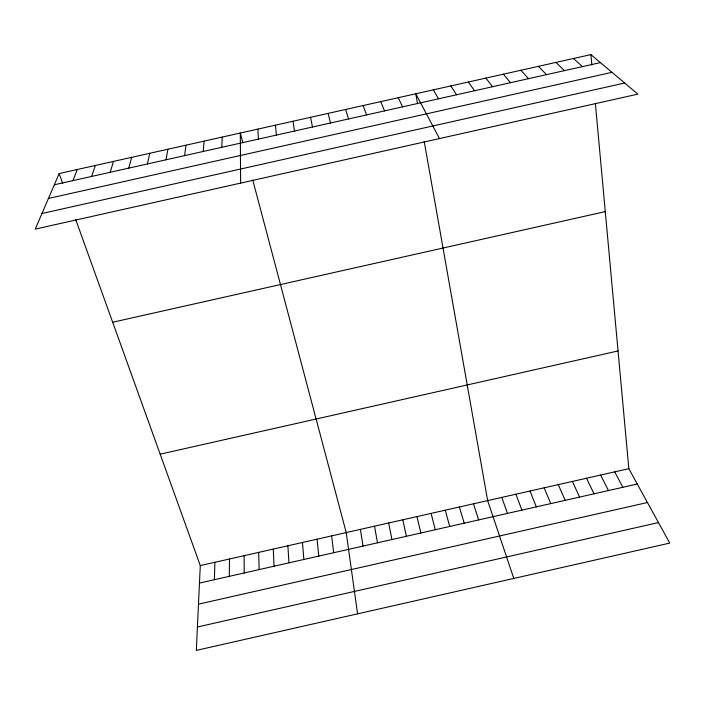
<?xml version="1.0" encoding="UTF-8"?>
<svg xmlns="http://www.w3.org/2000/svg" width="705" height="705" viewBox="0 0 705 705"><rect width="100%" height="100%" fill="white"/><g stroke="black" fill="none" stroke-linecap="round" stroke-linejoin="round"><path stroke-width="1.06" d="M229.31 576.329L229.495 558.986M214.391 579.713L214.884 562.29M221.775 147.319L222.207 137.087M75.735 219.652L200.282 565.595L196.325 650.398L669.75 543.097L628.834 468.675L595.355 103.265M203.19 151.478L204.097 141.132M184.595 155.638L185.997 145.186M165.992 159.797L167.878 149.231M147.389 163.957L149.768 153.285M128.777 168.125L131.65 157.338M110.165 172.293L113.523 161.392M91.553 176.453L95.404 165.446M72.932 180.621L77.268 169.508M59.141 173.562L35.25 229.116L637.884 94.126L590.896 54.602L59.141 173.562L62.675 183.379M197.418 627.001L658.461 522.572M160.167 454.179L618.047 350.949M200.282 565.595L628.834 468.675M199.471 583.088L637.276 484.027M198.484 604.15L647.437 502.515M54.311 184.789L600.396 62.595M48.425 198.466L611.966 72.324M41.965 213.5L624.683 83.023M112.668 322.247L605.278 211.597M573.403 58.515L582.427 66.614M555.901 62.437L564.458 70.632M538.4 66.349L546.49 74.659M520.889 70.262L528.512 78.678M503.379 74.184L510.526 82.705M485.868 78.096L492.539 86.724M468.349 82.018L474.553 90.751M450.83 85.939L456.567 94.778M433.302 89.861L438.572 98.806M439.479 138.568L415.774 93.783L417.492 103.485M614.725 471.865L622.859 487.287M600.616 475.055L608.45 490.548M586.498 478.254L594.033 493.808M398.246 97.704L402.564 106.86M572.389 481.445L579.607 497.078M558.272 484.635L565.19 500.338M544.145 487.825L550.764 503.599M380.709 101.626L384.56 110.888M530.028 491.024L536.338 506.869M515.901 494.214L521.912 510.129M363.172 105.547L366.547 114.924M501.775 497.413L507.477 513.399M513.804 578.444L487.649 500.603L424.225 141.599M473.513 503.802L478.607 519.929M345.626 109.469L348.534 118.951M459.378 507.001L464.172 523.198M445.243 510.2L449.728 526.459M242.828 142.569L240.299 133.034L240.617 183.115M252.751 180.004L346.226 532.592L357.585 613.843M431.107 513.39L435.285 529.728M328.081 113.399L330.513 122.987M416.963 516.589L420.841 532.998M402.819 519.788L406.388 536.267M310.535 117.321L312.491 127.015M388.675 522.987L391.936 539.537M374.531 526.186L377.483 542.806M360.378 529.385L363.031 546.075M292.98 121.251L294.47 131.051M331.641 535.888L333.668 552.72M275.426 125.173L276.439 135.087M317.056 539.184L318.775 556.095M590.896 54.602L591.847 64.975M302.471 542.489L303.864 559.462M287.878 545.785L288.962 562.837M257.863 129.103L258.4 139.123M273.284 549.089L274.051 566.212M258.691 552.385L259.14 569.587M244.089 555.69L244.221 572.962"/></g></svg>
